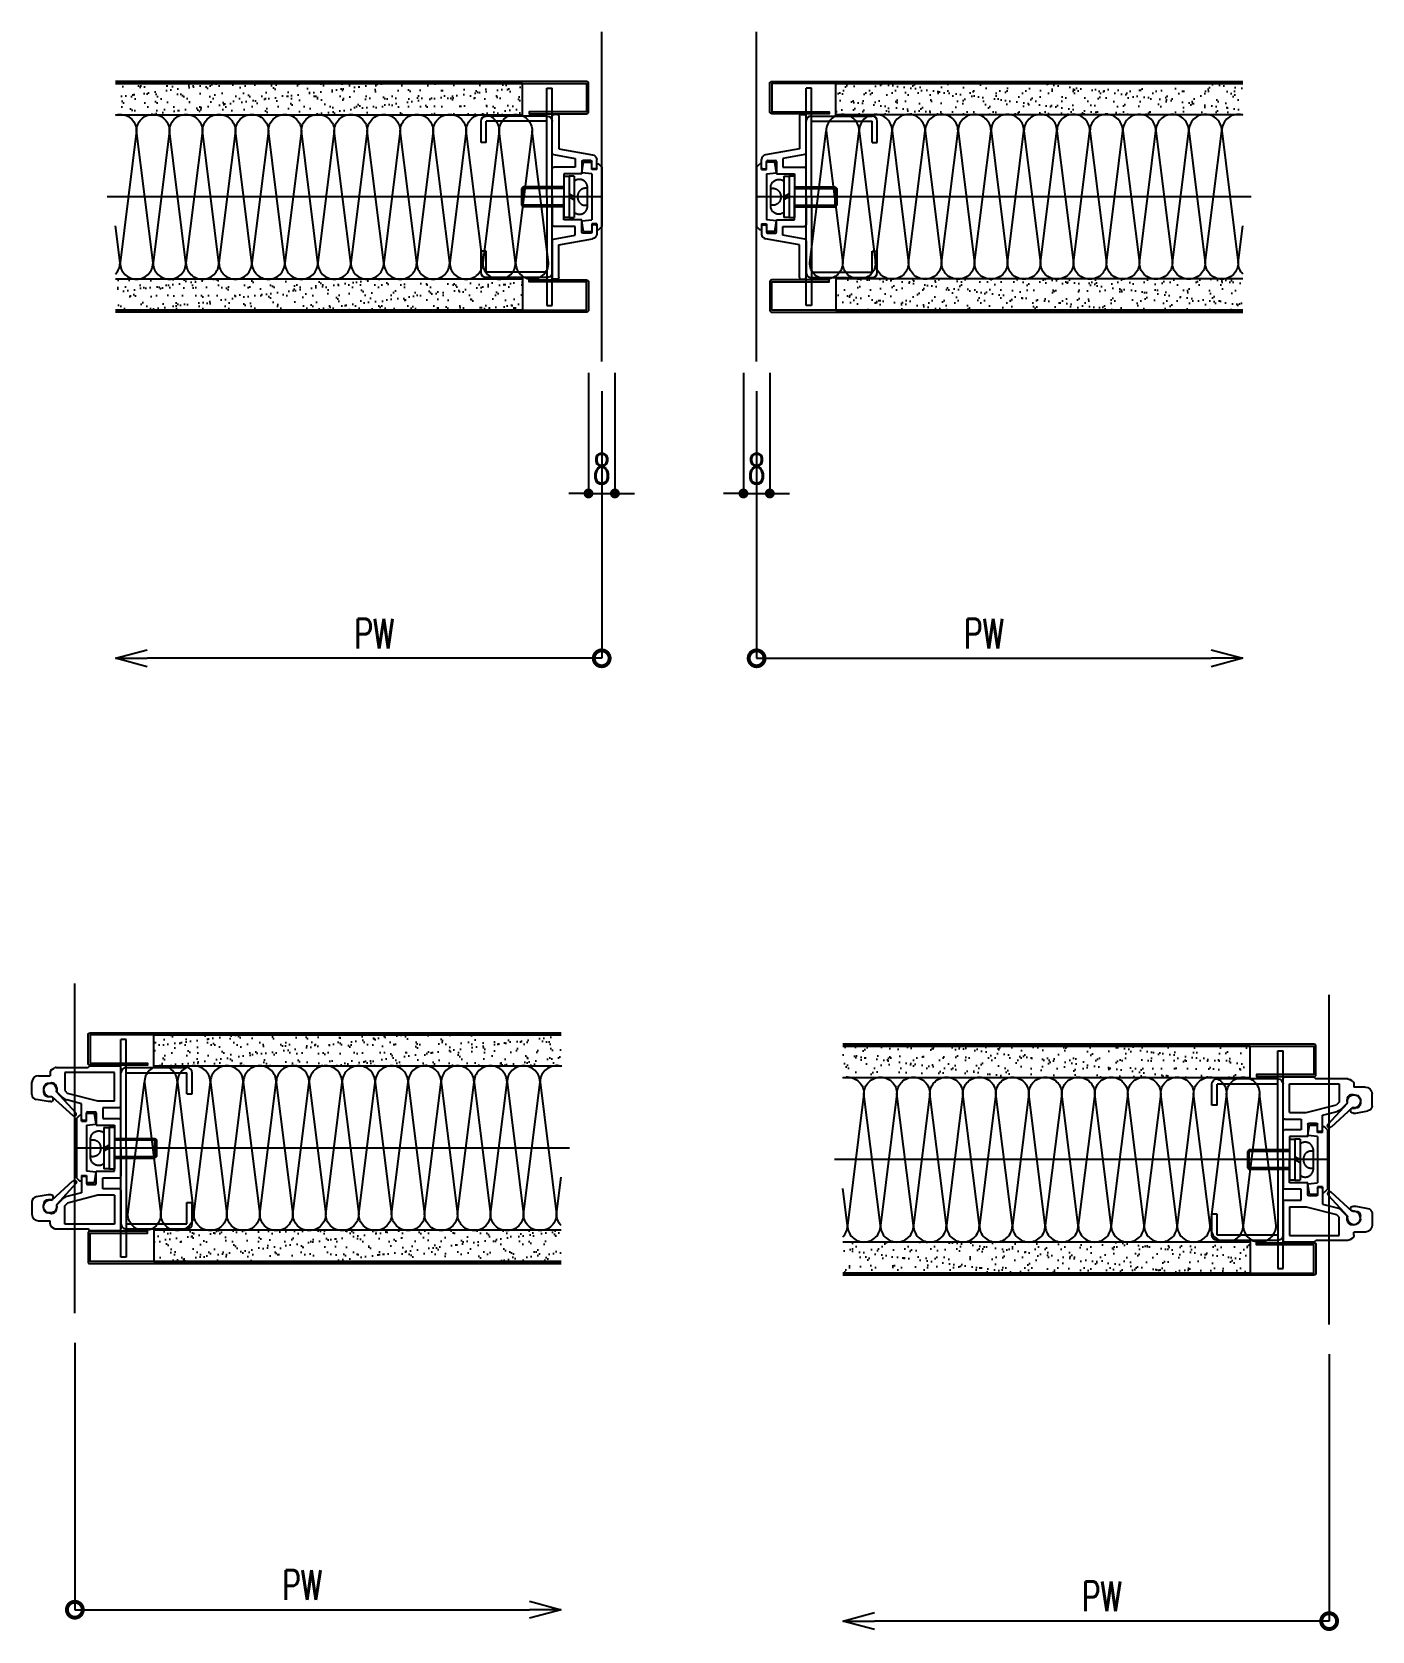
# Model space of a CAD drawing. Extents: x 21 to 47673, y 9 to 26406.
# Drawn here: x 2865.7 to 3272.2, y 21029.5 to 21514.6 of the extents above; entities that cross this region are included whole.
import ezdxf

# ---------------------------------------------------------------- set-up
doc = ezdxf.new("R2010")
doc.units = 0
doc.header["$LTSCALE"] = 10
doc.header["$PDMODE"] = 35
doc.header["$PDSIZE"] = 5
doc.linetypes.add('HIDDEN', pattern=[9.525, 6.35, -3.175])
for name, color, linetype in [('_基準', 1, 'Continuous'), ('_製品', 4, 'Continuous'), ('_製品寸法', 9, 'Continuous')]:
    doc.layers.add(name, color=color, linetype=linetype)
doc.styles.add('OKAMURA', font='simplex8.shx', dxfattribs={"width": 0.7, "bigfont": 'BIGFONT.shx'})
doc.dimstyles.new('OKAMURA-003', dxfattribs={"dimscale": 3, "dimtxt": 3, "dimasz": 1, "dimexe": 0, "dimexo": 3, "dimgap": 1, "dimtad": 1, "dimdec": 3, "dimdsep": 46, "dimtxsty": 'OKAMURA', "dimblk1": 'DOT', "dimblk2": 'DOT', "dimsah": 1, "dimcen": 0, "dimclrd": 9, "dimclre": 9, "dimclrt": 3, "dimadec": 0, "dimazin": 0, "dimtfac": 1, "dimtdec": 3, "dimtix": 1, "dimtmove": 2, "dimatfit": 3, "dimldrblk": 'NONE', "dimfxl": 0, "dimtolj": 1, "dimarcsym": 0})
pattern_1 = [(37.5, (-3475.263, 4866.6654), (-0.160003, 4.8941324), [0, -3.8608, 0, -4.318, 0, -4.1275]), (7.5, (-3475.263, 4866.6654), (4.495233, 7.168251), [0, -2.0828, 0, -3.4798, 0, -1.3335]), (327.5, (-3478.387, 4866.6654), (7.9099237, 0.0143718), [0, -1.27, 0, -4.572, 0, -5.969]), (317.5, (-3478.387, 4866.6654), (7.6355645, 2.229293), [0, -0.635, 0, -2.9972, 0, -3.429])]
pattern_2 = [(37.5, (-3125.263, 4866.6654), (-0.160003, 4.8941324), [0, -3.8608, 0, -4.318, 0, -4.1275]), (7.5, (-3125.263, 4866.6654), (4.495233, 7.168251), [0, -2.0828, 0, -3.4798, 0, -1.3335]), (327.5, (-3128.387, 4866.6654), (7.9099237, 0.014372), [0, -1.27, 0, -4.572, 0, -5.969]), (317.5, (-3128.387, 4866.6654), (7.6355645, 2.229293), [0, -0.635, 0, -2.9972, 0, -3.429])]

# ---------------------------------------------------------------- blocks, each defined once
blk = doc.blocks.new('A$C72ED3FC6')
at = {"layer": '_製品'}
for p, q in [((12.8, 12.5), (14.4, 12.5)), ((12.8, 12.5), (12.8, 0)), ((14.4, 12.5), (14.4, 0)), ((16, 12.5), (14.4, 12.5)), ((16, 12.5), (16, 0)), ((0.5, 9.25), (0, 8.75)), ((12.8, 8.75), (0, 8.75)), ((0, 8.75), (0, 3.75)), ((12.8, 9.25), (0.5, 9.25)), ((0.5, 3.25), (0.5, 9.25)), ((14.4, 7.17), (16, 6.25)), ((14.4, 6.25), (16, 5.33)), ((12.8, 3.75), (0, 3.75)), ((0, 3.75), (0.5, 3.25)), ((12.8, 3.25), (0.5, 3.25)), ((14.4, 0), (12.8, 0)), ((14.4, 0), (16, 0))]:
    blk.add_line(p, q, dxfattribs=at)
at = {"layer": '_製品', "linetype": 'HIDDEN', "ltscale": 0.5}
blk.add_line((20, 3.75), (20, 8.75), dxfattribs=at)
for centre, radius, start, end in [((17.54, 9.05), 2.48, 353.0727, 128.2119), ((19.36, 6.46), 2.37, 74.4113, 185.2), ((19.36, 6.04), 2.37, 174.8002, 285.5887), ((17.54, 3.45), 2.48, 231.7881, 6.9274)]:
    blk.add_arc(centre, radius, start, end, dxfattribs=at)
blk = doc.blocks.new('A$C46606B5D')
at = {"layer": '_製品'}
for p, q in [((0, 17.8), (0.5, 21)), ((0.5, 21), (3, 21)), ((3, 18.75), (3, 21)), ((4.5, 18.75), (4.5, 20.5)), ((4.5, 20.5), (5, 20.5)), ((6, 19.5), (5, 20.5)), ((6, 19.5), (6, 1.5)), ((3, 17.5), (0, 17.8)), ((4.5, 18.75), (3, 18.75)), ((3, 17.5), (3, 3.5)), ((0, 3.2), (3, 3.5)), ((0.5, 0), (0, 3.2)), ((0.5, 0), (3, 0)), ((3, 2.25), (3, 0)), ((4.5, 2.25), (3, 2.25)), ((4.5, 2.25), (4.5, 0.5)), ((4.5, 0.5), (5, 0.5)), ((6, 1.5), (5, 0.5))]:
    blk.add_line(p, q, dxfattribs=at)
blk = doc.blocks.new('A$C79397D4C')
at = {"layer": '_製品'}
for p, q in [((23, 99), (23, 79.15)), ((24, 100), (26, 100)), ((27, 76.64), (27, 99)), ((23, 79.15), (2.48, 75.53)), ((0, 67.6), (0, 72.58)), ((3, 67.6), (3, 71.4)), ((3.6, 72), (8.4, 72)), ((9, 71.4), (9, 64)), ((26.17, 75.65), (13, 73.33)), ((13, 73.33), (13, 68)), ((13, 68), (26, 68)), ((0.6, 67), (2.4, 67)), ((9, 64), (20, 64)), ((20, 64), (20, 50.6)), ((27, 50.6), (27, 67)), ((20, 50.6), (20.6, 50)), ((20, 50.6), (20.6, 50)), ((20, 49.4), (20.6, 50)), ((20, 49.4), (20.6, 50)), ((20, 36), (20, 49.4)), ((27, 50.6), (26.4, 50)), ((27, 50.6), (26.4, 50)), ((27, 49.4), (26.4, 50)), ((27, 49.4), (26.4, 50)), ((27, 49.4), (27, 33)), ((0, 32.4), (0, 27.42)), ((0.6, 33), (2.4, 33)), ((3, 32.4), (3, 28.6)), ((9, 36), (20, 36)), ((9, 28.6), (9, 36)), ((13, 26.67), (13, 32)), ((13, 32), (26, 32)), ((23, 20.85), (2.48, 24.47)), ((3.6, 28), (8.4, 28)), ((26.17, 24.35), (13, 26.67)), ((23, 1), (23, 20.85)), ((27, 23.36), (27, 1)), ((24, 0), (26, 0))]:
    blk.add_line(p, q, dxfattribs=at)
for centre, radius, start, end in [((24, 99), 1, 90, 180), ((26, 99), 1, 0, 90), ((3, 72.58), 3, 100, 180), ((3.6, 71.4), 0.6, 90, 180), ((8.4, 71.4), 0.6, 0, 90), ((26, 67), 1, 0, 90), ((26, 76.64), 1, 280, 0), ((0.6, 67.6), 0.6, 180, 270), ((2.4, 67.6), 0.6, 270, 360), ((0.6, 32.4), 0.6, 90, 180), ((2.4, 32.4), 0.6, 0, 90), ((26, 33), 1, 270, 0), ((3, 27.42), 3, 180, 260), ((3.6, 28.6), 0.6, 180, 270), ((8.4, 28.6), 0.6, 270, 0), ((26, 23.36), 1, 0, 80), ((24, 1), 1, 180, 270), ((26, 1), 1, 270, 0)]:
    blk.add_arc(centre, radius, start, end, dxfattribs=at)
blk = doc.blocks.new('A$C098A5279')
at = {"layer": '_製品'}
for p, q in [((0, 0), (0, 66)), ((1.6, 66), (0, 66)), ((1.6, 33), (1.6, 66)), ((1.6, 57.5), (20, 57.5)), ((1.6, 55.9), (20, 55.9)), ((20, 49.5), (20, 55.9)), ((21.6, 49.5), (21.6, 55.9)), ((20, 49.5), (21.6, 49.5)), ((1.6, 33), (1.6, 0)), ((20, 16.5), (21.6, 16.5)), ((20, 10.1), (20, 16.5)), ((21.6, 10.1), (21.6, 16.5)), ((1.6, 10.1), (20, 10.1)), ((1.6, 8.5), (20, 8.5)), ((1.6, 0), (0, 0))]:
    blk.add_line(p, q, dxfattribs=at)
for centre, start, end in [((1.6, 55.9), 90.001, 180), ((20, 55.9), 0, 90), ((1.6, 10.1), 179.999, 270), ((20, 10.1), 270, 0)]:
    blk.add_arc(centre, 1.6, start, end, dxfattribs=at)
blk = doc.blocks.new('P15UG_BASE00')
at = {"xscale": -1}
blk.add_blockref('A$C098A5279', (-15, -33), dxfattribs=at)
at = {"xscale": -0.5, "yscale": 0.5, "zscale": 0.5}
blk.add_blockref('A$C79397D4C', (-1.5, -25), dxfattribs=at)
at = {"layer": '_製品'}
for name, p in [('A$C46606B5D', (-6, -10.5)), ('A$C72ED3FC6', (-24.3, -6.25))]:
    blk.add_blockref(name, p, dxfattribs=at)
blk = doc.blocks.new('BASE_P15NEUG')
at = {"layer": '_製品'}
h = blk.add_hatch(dxfattribs=at)
h.set_pattern_fill('AR-SAND', color=256, scale=0.1, style=0)
h.set_pattern_definition(pattern_1)
edge = h.paths.add_edge_path()
edge.add_line((-147.5, 24.9), (-24, 24.9))
edge.add_line((-24, 24.9), (-24, 34.4))
edge.add_line((-24, 34.4), (-147.5, 34.4))
h = blk.add_hatch(dxfattribs=at)
h.set_pattern_fill('AR-SAND', color=256, scale=0.1, style=0)
h.set_pattern_definition(pattern_1)
edge = h.paths.add_edge_path()
edge.add_line((-147.5, -24.9), (-24, -24.9))
edge.add_line((-24, -24.9), (-24, -34.4))
edge.add_line((-24, -34.4), (-147.5, -34.4))
for points in [[(-147.5, 34.4), (-4.6, 34.4), (-4.6, 25.8), (-22, 25.8), (-22, 25.2), (-4.6, 25.2, 0.414214), (-4, 25.8), (-4, 34.4, 0.414214), (-4.6, 35), (-147.5, 35)], [(-147.5, 24.8, -0.071068), (-146.1, 25), (-146.1, 25, -0.414214), (-141.1, 20), (-141.1, 20), (-146.1, -20), (-146.1, -20, 0.414214), (-141.1, -25), (-141.1, -25, 0.414214), (-136.1, -20), (-136.1, -20), (-141.1, 20)], [(-141.1, 20), (-141.1, 20, -0.414214), (-136.1, 25), (-136.1, 25, -0.414214), (-131.1, 20), (-131.1, 20), (-136.1, -20), (-136.1, -20, 0.414214), (-131.1, -25), (-131.1, -25, 0.414214), (-126.1, -20), (-126.1, -20), (-131.1, 20)], [(-131.1, 20), (-131.1, 20, -0.414214), (-126.1, 25), (-126.1, 25, -0.414214), (-121.1, 20), (-121.1, 20), (-126.1, -20), (-126.1, -20, 0.414214), (-121.1, -25), (-121.1, -25, 0.414214), (-116.1, -20), (-116.1, -20), (-121.1, 20)], [(-121.1, 20), (-121.1, 20, -0.414214), (-116.1, 25), (-116.1, 25, -0.414214), (-111.1, 20), (-111.1, 20), (-116.1, -20), (-116.1, -20, 0.414214), (-111.1, -25), (-111.1, -25, 0.414214), (-106.1, -20), (-106.1, -20), (-111.1, 20)], [(-111.1, 20), (-111.1, 20, -0.414214), (-106.1, 25), (-106.1, 25, -0.414214), (-101.1, 20), (-101.1, 20), (-106.1, -20), (-106.1, -20, 0.414214), (-101.1, -25), (-101.1, -25, 0.414214), (-96.1, -20), (-96.1, -20), (-101.1, 20)], [(-101.1, 20), (-101.1, 20, -0.414214), (-96.1, 25), (-96.1, 25, -0.414214), (-91.1, 20), (-91.1, 20), (-96.1, -20), (-96.1, -20, 0.414214), (-91.1, -25), (-91.1, -25, 0.414214), (-86.1, -20), (-86.1, -20), (-91.1, 20)], [(-91.1, 20), (-91.1, 20, -0.414214), (-86.1, 25), (-86.1, 25, -0.414214), (-81.1, 20), (-81.1, 20), (-86.1, -20), (-86.1, -20, 0.414214), (-81.1, -25), (-81.1, -25, 0.414214), (-76.1, -20), (-76.1, -20), (-81.1, 20)], [(-81.1, 20), (-81.1, 20, -0.414214), (-76.1, 25), (-76.1, 25, -0.414214), (-71.1, 20), (-71.1, 20), (-76.1, -20), (-76.1, -20, 0.414214), (-71.1, -25), (-71.1, -25, 0.414214), (-66.1, -20), (-66.1, -20), (-71.1, 20)], [(-71.1, 20), (-71.1, 20, -0.414214), (-66.1, 25), (-66.1, 25, -0.414214), (-61.1, 20), (-61.1, 20), (-66.1, -20), (-66.1, -20, 0.414214), (-61.1, -25), (-61.1, -25, 0.414214), (-56.1, -20), (-56.1, -20), (-61.1, 20)], [(-61.1, 20), (-61.1, 20, -0.414214), (-56.1, 25), (-56.1, 25, -0.414214), (-51.1, 20), (-51.1, 20), (-56.1, -20), (-56.1, -20, 0.414214), (-51.1, -25), (-51.1, -25, 0.414214), (-46.1, -20), (-46.1, -20), (-51.1, 20)], [(-51.1, 20), (-51.1, 20, -0.414214), (-46.1, 25), (-46.1, 25, -0.414214), (-41.1, 20), (-41.1, 20), (-46.1, -20), (-46.1, -20, 0.414214), (-41.1, -25), (-41.1, -25, 0.414214), (-36.1, -20), (-36.1, -20), (-41.1, 20)], [(-41.1, 20), (-41.1, 20, -0.414214), (-36.1, 25), (-36.1, 25, -0.414214), (-31.1, 20), (-31.1, 20), (-36.1, -20), (-36.1, -20, 0.414214), (-31.1, -25), (-31.1, -25, 0.414214), (-26.1, -20), (-26.1, -20), (-31.1, 20)], [(-31.1, 20), (-31.1, 20, -0.414214), (-26.1, 25), (-26.1, 25, -0.414214), (-21.1, 20), (-21.1, 20), (-26.1, -20), (-26.1, -20, 0.414214), (-21.1, -25), (-21.1, -25, 0.414214), (-16.1, -20), (-16.1, -20), (-21.1, 20)], [(-147.5, -23.47, 0.194134), (-146.1, -20), (-146.1, -20), (-147.5, -8.8)], [(-147.5, -34.4), (-4.6, -34.4), (-4.6, -25.8), (-22, -25.8), (-22, -25.2), (-4.6, -25.2, -0.414214), (-4, -25.8), (-4, -34.4, -0.414214), (-4.6, -35), (-147.5, -35)]]:
    blk.add_lwpolyline(points, format="xyb", dxfattribs=at)
for points in [[(-147.5, 24.9), (-24, 24.9), (-24, 34.4), (-147.5, 34.4)], [(-147.5, -24.9), (-24, -24.9), (-24, -34.4), (-147.5, -34.4)]]:
    blk.add_lwpolyline(points, dxfattribs=at)
blk.add_blockref('P15UG_BASE00', (0, 0), dxfattribs=at)
blk = doc.blocks.new('_DotSmall')
at = {"color": 0, "const_width": 0.5}
blk.add_lwpolyline([(-0.0625, 0, 1), (0.0625, 0, 1)], format="xyb", close=True, dxfattribs=at)
blk = doc.blocks.new('_Open30')
at = {"color": 0, "linetype": 'ByBlock', "lineweight": -2}
for p, q in [((-1, 0.268), (0, 0)), ((0, 0), (-1, -0.268)), ((0, 0), (-1, 0))]:
    blk.add_line(p, q, dxfattribs=at)
blk = doc.blocks.new('*D453')
at = {"layer": '_製品寸法', "color": 9, "lineweight": -2, "transparency": 16777216}
for p, q in [((0, -59), (0, -140)), ((0, -140), (-137.9, -140))]:
    blk.add_line(p, q, dxfattribs=at)
at = {"layer": 'Defpoints', "color": 0, "transparency": 16777216}
for p in [(-147.5, -35), (0, -50), (-147.5, -140)]:
    blk.add_point(p, dxfattribs=at)
at = {"layer": '_製品寸法', "color": 9, "lineweight": -2, "transparency": 16777216, "xscale": 9.600000000000001, "yscale": 9.600000000000001, "zscale": 9.600000000000001, "rotation": 180}
blk.add_blockref('_Open30', (-147.5, -140), dxfattribs=at)
at = {"layer": '_製品寸法', "color": 9, "lineweight": -2, "transparency": 16777216, "xscale": 9.600000000000001, "yscale": 9.600000000000001, "zscale": 9.600000000000001}
blk.add_blockref('_DotSmall', (0, -140), dxfattribs=at)
at = {"layer": '_製品寸法', "color": 3, "transparency": 16777216, "insert": (-68.95, -132.5), "char_height": 9, "attachment_point": 5, "style": 'OKAMURA'}
blk.add_mtext('\\A1;PW', dxfattribs=at)
blk = doc.blocks.new('_None')
blk = doc.blocks.new('_DOT')
at = {"color": 0, "linetype": 'ByBlock'}
blk.add_line((-0.5, 0), (-1, 0), dxfattribs=at)
at = {"color": 0, "linetype": 'ByBlock', "const_width": 0.5}
blk.add_lwpolyline([(-0.25, 0, 1), (0.25, 0, 1)], format="xyb", close=True, dxfattribs=at)
blk = doc.blocks.new('*D454')
at = {"layer": '_製品寸法', "color": 9, "lineweight": -2, "transparency": 16777216}
for p, q in [((-4, -53.4), (-4, -90)), ((4, -53.4), (4, -90)), ((-7, -90), (-10, -90)), ((-4, -90), (4, -90)), ((7, -90), (10, -90))]:
    blk.add_line(p, q, dxfattribs=at)
at = {"layer": 'Defpoints', "color": 0, "transparency": 16777216}
for p in [(-4, -44.4), (4, -44.4), (4, -90)]:
    blk.add_point(p, dxfattribs=at)
at = {"layer": '_製品寸法', "color": 9, "lineweight": -2, "transparency": 16777216, "xscale": 3, "yscale": 3, "zscale": 3}
blk.add_blockref('_DOT', (-4, -90), dxfattribs=at)
at = {"layer": '_製品寸法', "color": 9, "lineweight": -2, "transparency": 16777216, "xscale": 3, "yscale": 3, "zscale": 3, "rotation": 180}
blk.add_blockref('_DOT', (4, -90), dxfattribs=at)
at = {"layer": '_製品寸法', "color": 3, "transparency": 16777216, "insert": (0, -82.5), "char_height": 9, "attachment_point": 5, "style": 'OKAMURA'}
blk.add_mtext('\\A1;8', dxfattribs=at)
blk = doc.blocks.new('*D458')
at = {"layer": '_製品寸法', "color": 9, "lineweight": -2, "transparency": 16777216}
for p, q in [((0, -59), (0, -140)), ((0, -140), (137.9, -140))]:
    blk.add_line(p, q, dxfattribs=at)
at = {"layer": 'Defpoints', "color": 0, "transparency": 16777216}
for p in [(147.5, -35), (0, -50), (147.5, -140)]:
    blk.add_point(p, dxfattribs=at)
at = {"layer": '_製品寸法', "color": 9, "lineweight": -2, "transparency": 16777216, "xscale": 9.600000000000001, "yscale": 9.600000000000001, "zscale": 9.600000000000001, "rotation": 180}
blk.add_blockref('_DotSmall', (0, -140), dxfattribs=at)
at = {"layer": '_製品寸法', "color": 9, "lineweight": -2, "transparency": 16777216, "xscale": 9.600000000000001, "yscale": 9.600000000000001, "zscale": 9.600000000000001}
blk.add_blockref('_Open30', (147.5, -140), dxfattribs=at)
at = {"layer": '_製品寸法', "color": 3, "transparency": 16777216, "insert": (68.95, -132.5), "char_height": 9, "attachment_point": 5, "style": 'OKAMURA'}
blk.add_mtext('\\A1;PW', dxfattribs=at)
blk = doc.blocks.new('*D459')
at = {"layer": '_製品寸法', "color": 9, "lineweight": -2, "transparency": 16777216}
for p, q in [((-4, -53.4), (-4, -90)), ((4, -53.4), (4, -90)), ((-7, -90), (-10, -90)), ((-4, -90), (4, -90)), ((7, -90), (10, -90))]:
    blk.add_line(p, q, dxfattribs=at)
at = {"layer": 'Defpoints', "color": 0, "transparency": 16777216}
for p in [(-4, -44.4), (4, -44.4), (4, -90)]:
    blk.add_point(p, dxfattribs=at)
at = {"layer": '_製品寸法', "color": 9, "lineweight": -2, "transparency": 16777216, "xscale": 3, "yscale": 3, "zscale": 3}
blk.add_blockref('_DOT', (-4, -90), dxfattribs=at)
at = {"layer": '_製品寸法', "color": 9, "lineweight": -2, "transparency": 16777216, "xscale": 3, "yscale": 3, "zscale": 3, "rotation": 180}
blk.add_blockref('_DOT', (4, -90), dxfattribs=at)
at = {"layer": '_製品寸法', "color": 3, "transparency": 16777216, "insert": (0, -82.5), "char_height": 9, "attachment_point": 5, "style": 'OKAMURA'}
blk.add_mtext('\\A1;8', dxfattribs=at)
blk = doc.blocks.new('A$C32CB7D14')
at = {"layer": '_製品'}
for p, q in [((0, 19.5), (1, 20.5)), ((0, 19.5), (0, 1.5)), ((1.5, 20.5), (1, 20.5)), ((1.5, 18.75), (1.5, 20.5)), ((3, 18.75), (3, 21)), ((5.5, 21), (3, 21)), ((6, 17.8), (5.5, 21)), ((1.5, 18.75), (3, 18.75)), ((3, 17.5), (6, 17.8)), ((3, 17.5), (3, 3.5)), ((0, 1.5), (1, 0.5)), ((1.5, 0.5), (1, 0.5)), ((1.5, 2.25), (1.5, 0.5)), ((1.5, 2.25), (3, 2.25)), ((6, 3.2), (3, 3.5)), ((3, 2.25), (3, 0)), ((5.5, 0), (6, 3.2)), ((5.5, 0), (3, 0))]:
    blk.add_line(p, q, dxfattribs=at)
blk = doc.blocks.new('A$C47657887')
at = {"layer": '_製品'}
for p, q in [((2.51, 6.02), (8.92, 0.18)), ((9.77, 1.02), (3.93, 7.44))]:
    blk.add_line(p, q, dxfattribs=at)
for centre, radius, start, end in [((1.99, 7.95), 2, 345.1323, 284.8682), ((9.35, 0.6), 0.6, 225, 45)]:
    blk.add_arc(centre, radius, start, end, dxfattribs=at)
blk = doc.blocks.new('P15US_BASE00')
at = {"layer": '_製品'}
for p, q in [((-7.55, 23.8), (-6.75, 24.33)), ((-6.2, 24.5), (3.5, 24.5)), ((3.91, 24.91), (3.5, 24.5)), ((4.12, 25), (13, 25)), ((13.5, 12.77), (13.5, 24.5)), ((-13.5, 16.26), (-13.5, 20)), ((-11.5, 22), (-8, 22)), ((-7.76, 19.77), (-8.76, 19.59)), ((-8, 22.96), (-8, 22)), ((11.5, 23), (-3.5, 23)), ((-3.5, 23), (-3.5, 17.47)), ((11.5, 14.27), (11.5, 23)), ((-8.61, 14.14), (-12.26, 14.78)), ((-10, 18.11), (-10, 17.14)), ((-7.75, 15.64), (-8.5, 15.64)), ((-6, 18.29), (-6, 17.14)), ((-6, 17.14), (-4.29, 15.43)), ((-3.5, 17.47), (-2.68, 16.65)), ((1.5, 13.5), (-2.92, 14.64)), ((6.5, 14.27), (-2.68, 16.65)), ((-7.75, 14.14), (-8.61, 14.14)), ((1.5, 8.8), (1.5, 13.5)), ((3, 8.8), (3, 10.7)), ((3.3, 11), (5.7, 11)), ((6, 10.7), (6, 7)), ((11.5, 14.27), (6.5, 14.27)), ((8, 12.27), (8, 9)), ((13, 12.27), (8, 12.27)), ((1.8, 8.5), (2.7, 8.5)), ((6, 7), (11.5, 7)), ((8, 9), (13, 9)), ((11.5, 7), (11.5, 0.3)), ((13.5, 0.3), (13.5, 8.5)), ((11.5, 0.3), (11.8, 0)), ((11.5, -0.3), (11.8, 0)), ((13.5, 0.3), (13.2, 0)), ((13.2, 0), (13.5, -0.3)), ((11.5, -7), (11.5, -0.3)), ((13.5, -0.3), (13.5, -8.5)), ((1.5, -8.8), (1.5, -13.5)), ((1.8, -8.5), (2.7, -8.5)), ((3, -8.8), (3, -10.7)), ((6, -7), (11.5, -7)), ((6, -10.7), (6, -7)), ((8, -9), (13, -9)), ((8, -12.27), (8, -9)), ((-8.61, -14.14), (-12.26, -14.78)), ((-7.75, -14.14), (-8.61, -14.14)), ((1.5, -13.5), (-2.92, -14.64)), ((6.5, -14.27), (-2.68, -16.65)), ((3.3, -11), (5.7, -11)), ((11.5, -14.27), (6.5, -14.27)), ((13, -12.27), (8, -12.27)), ((11.5, -14.27), (11.5, -23)), ((13.5, -12.77), (13.5, -24.5)), ((13.5, -12.77), (13.5, -24.5)), ((-13.5, -16.26), (-13.5, -20)), ((-10, -18.11), (-10, -17.14)), ((-7.75, -15.64), (-8.5, -15.64)), ((-6, -17.14), (-4.29, -15.43)), ((-6, -18.29), (-6, -17.14)), ((-3.5, -17.47), (-2.68, -16.65)), ((-3.5, -23), (-3.5, -17.47)), ((-11.5, -22), (-8, -22)), ((-7.76, -19.77), (-8.76, -19.59)), ((-8, -22.96), (-8, -22)), ((-7.55, -23.8), (-6.75, -24.33)), ((11.5, -23), (-3.5, -23)), ((-6.2, -24.5), (3.5, -24.5)), ((3.91, -24.91), (3.5, -24.5)), ((4.12, -25), (13, -25))]:
    blk.add_line(p, q, dxfattribs=at)
for centre, radius, start, end in [((-6.2, 23.5), 1, 90, 123.6901), ((4.12, 24.7), 0.3, 90, 135), ((13, 24.5), 0.5, 0, 90), ((-11.5, 20), 2, 90, 180), ((-8.5, 18.11), 1.5, 100, 180), ((-7, 22.96), 1, 123.6901, 180), ((-7.5, 18.29), 1.5, 0, 100), ((-12, 16.26), 1.5, 180, 260), ((-8.5, 17.14), 1.5, 180, 270), ((-7.75, 14.89), 0.75, 270, 90), ((-2.17, 17.55), 3, 225, 255.5), ((3.3, 10.7), 0.3, 90, 180), ((5.7, 10.7), 0.3, 0, 90), ((13, 12.77), 0.5, 270, 0), ((1.8, 8.8), 0.3, 180, 270), ((2.7, 8.8), 0.3, 270, 0), ((13, 8.5), 0.5, 0, 90), ((1.8, -8.8), 0.3, 90, 180), ((2.7, -8.8), 0.3, 0, 90), ((13, -8.5), 0.5, 270, 0), ((-7.75, -14.89), 0.75, 270, 90), ((3.3, -10.7), 0.3, 180, 270), ((5.7, -10.7), 0.3, 270, 360), ((13, -12.77), 0.5, 0, 90), ((-12, -16.26), 1.5, 100, 180), ((-8.5, -17.14), 1.5, 90, 180), ((-8.5, -18.11), 1.5, 180, 260), ((-7.5, -18.29), 1.5, 260, 360), ((-2.17, -17.55), 3, 104.5, 135), ((-11.5, -20), 2, 180, 270), ((-7, -22.96), 1, 180, 236.3099), ((-6.2, -23.5), 1, 236.3099, 270), ((4.12, -24.7), 0.3, 225, 270), ((13, -24.5), 0.5, 270, 0)]:
    blk.add_arc(centre, radius, start, end, dxfattribs=at)
for name, p in [('A$C098A5279', (13.5, -33)), ('A$C47657887', (-9.98, 9.71)), ('A$C32CB7D14', (0, -10.5))]:
    blk.add_blockref(name, p, dxfattribs=at)
at = {"layer": '_製品', "xscale": -1}
blk.add_blockref('A$C72ED3FC6', (24.3, -6.25), dxfattribs=at)
at = {"layer": '_製品', "xscale": -1, "rotation": 180}
blk.add_blockref('A$C47657887', (-9.98, -9.71), dxfattribs=at)
blk = doc.blocks.new('*U309')
at = {"layer": '_製品'}
h = blk.add_hatch(dxfattribs=at)
h.set_pattern_fill('AR-SAND', color=256, scale=0.1, style=0)
h.set_pattern_definition(pattern_2)
edge = h.paths.add_edge_path()
edge.add_line((-2.5, 24.9), (-126, 24.9))
edge.add_line((-126, 24.9), (-126, 34.4))
edge.add_line((-126, 34.4), (-2.5, 34.4))
h = blk.add_hatch(dxfattribs=at)
h.set_pattern_fill('AR-SAND', color=256, scale=0.1, style=0)
h.set_pattern_definition(pattern_2)
edge = h.paths.add_edge_path()
edge.add_line((-2.5, -24.9), (-126, -24.9))
edge.add_line((-126, -24.9), (-126, -34.4))
edge.add_line((-126, -34.4), (-2.5, -34.4))
for points in [[(-2.5, 34.4), (-145.4, 34.4), (-145.4, 25.8), (-128, 25.8), (-128, 25.2), (-145.4, 25.2, -0.414214), (-146, 25.8), (-146, 34.4, -0.414214), (-145.4, 35), (-2.5, 35)], [(-118.9, 20), (-118.9, 20, 0.414214), (-123.9, 25), (-123.9, 25, 0.414214), (-128.9, 20), (-128.9, 20), (-123.9, -20), (-123.9, -20, -0.414214), (-128.9, -25), (-128.9, -25, -0.414214), (-133.9, -20), (-133.9, -20), (-128.9, 20)], [(-108.9, 20), (-108.9, 20, 0.414214), (-113.9, 25), (-113.9, 25, 0.414214), (-118.9, 20), (-118.9, 20), (-113.9, -20), (-113.9, -20, -0.414214), (-118.9, -25), (-118.9, -25, -0.414214), (-123.9, -20), (-123.9, -20), (-118.9, 20)], [(-98.9, 20), (-98.9, 20, 0.414214), (-103.9, 25), (-103.9, 25, 0.414214), (-108.9, 20), (-108.9, 20), (-103.9, -20), (-103.9, -20, -0.414214), (-108.9, -25), (-108.9, -25, -0.414214), (-113.9, -20), (-113.9, -20), (-108.9, 20)], [(-88.9, 20), (-88.9, 20, 0.414214), (-93.9, 25), (-93.9, 25, 0.414214), (-98.9, 20), (-98.9, 20), (-93.9, -20), (-93.9, -20, -0.414214), (-98.9, -25), (-98.9, -25, -0.414214), (-103.9, -20), (-103.9, -20), (-98.9, 20)], [(-78.9, 20), (-78.9, 20, 0.414214), (-83.9, 25), (-83.9, 25, 0.414214), (-88.9, 20), (-88.9, 20), (-83.9, -20), (-83.9, -20, -0.414214), (-88.9, -25), (-88.9, -25, -0.414214), (-93.9, -20), (-93.9, -20), (-88.9, 20)], [(-68.9, 20), (-68.9, 20, 0.414214), (-73.9, 25), (-73.9, 25, 0.414214), (-78.9, 20), (-78.9, 20), (-73.9, -20), (-73.9, -20, -0.414214), (-78.9, -25), (-78.9, -25, -0.414214), (-83.9, -20), (-83.9, -20), (-78.9, 20)], [(-58.9, 20), (-58.9, 20, 0.414214), (-63.9, 25), (-63.9, 25, 0.414214), (-68.9, 20), (-68.9, 20), (-63.9, -20), (-63.9, -20, -0.414214), (-68.9, -25), (-68.9, -25, -0.414214), (-73.9, -20), (-73.9, -20), (-68.9, 20)], [(-48.9, 20), (-48.9, 20, 0.414214), (-53.9, 25), (-53.9, 25, 0.414214), (-58.9, 20), (-58.9, 20), (-53.9, -20), (-53.9, -20, -0.414214), (-58.9, -25), (-58.9, -25, -0.414214), (-63.9, -20), (-63.9, -20), (-58.9, 20)], [(-38.9, 20), (-38.9, 20, 0.414214), (-43.9, 25), (-43.9, 25, 0.414214), (-48.9, 20), (-48.9, 20), (-43.9, -20), (-43.9, -20, -0.414214), (-48.9, -25), (-48.9, -25, -0.414214), (-53.9, -20), (-53.9, -20), (-48.9, 20)], [(-28.9, 20), (-28.9, 20, 0.414214), (-33.9, 25), (-33.9, 25, 0.414214), (-38.9, 20), (-38.9, 20), (-33.9, -20), (-33.9, -20, -0.414214), (-38.9, -25), (-38.9, -25, -0.414214), (-43.9, -20), (-43.9, -20), (-38.9, 20)], [(-18.9, 20), (-18.9, 20, 0.414214), (-23.9, 25), (-23.9, 25, 0.414214), (-28.9, 20), (-28.9, 20), (-23.9, -20), (-23.9, -20, -0.414214), (-28.9, -25), (-28.9, -25, -0.414214), (-33.9, -20), (-33.9, -20), (-28.9, 20)], [(-8.9, 20), (-8.9, 20, 0.414214), (-13.9, 25), (-13.9, 25, 0.414214), (-18.9, 20), (-18.9, 20), (-13.9, -20), (-13.9, -20, -0.414214), (-18.9, -25), (-18.9, -25, -0.414214), (-23.9, -20), (-23.9, -20), (-18.9, 20)], [(-2.5, 24.8, 0.071068), (-3.9, 25), (-3.9, 25, 0.414214), (-8.9, 20), (-8.9, 20), (-3.9, -20), (-3.9, -20, -0.414214), (-8.9, -25), (-8.9, -25, -0.414214), (-13.9, -20), (-13.9, -20), (-8.9, 20)], [(-2.5, -23.47, -0.194134), (-3.9, -20), (-3.9, -20), (-2.5, -8.8)], [(-2.5, -34.4), (-145.4, -34.4), (-145.4, -25.8), (-128, -25.8), (-128, -25.2), (-145.4, -25.2, 0.414214), (-146, -25.8), (-146, -34.4, 0.414214), (-145.4, -35), (-2.5, -35)]]:
    blk.add_lwpolyline(points, format="xyb", dxfattribs=at)
for points in [[(-2.5, 24.9), (-126, 24.9), (-126, 34.4), (-2.5, 34.4)], [(-2.5, -24.9), (-126, -24.9), (-126, -34.4), (-2.5, -34.4)]]:
    blk.add_lwpolyline(points, dxfattribs=at)
blk.add_blockref('P15US_BASE00', (-149.5, 0), dxfattribs=at)
blk = doc.blocks.new('*D352')
at = {"layer": '_製品寸法', "color": 9, "lineweight": -2, "transparency": 16777216}
for p, q in [((-150, -59), (-150, -140)), ((-150, -140), (-12.1, -140))]:
    blk.add_line(p, q, dxfattribs=at)
at = {"layer": 'Defpoints', "color": 0, "transparency": 16777216}
for p in [(-2.5, -35), (-150, -50), (-2.5, -140)]:
    blk.add_point(p, dxfattribs=at)
at = {"layer": '_製品寸法', "color": 9, "lineweight": -2, "transparency": 16777216, "xscale": 9.600000000000001, "yscale": 9.600000000000001, "zscale": 9.600000000000001, "rotation": 180}
blk.add_blockref('_DotSmall', (-150, -140), dxfattribs=at)
at = {"layer": '_製品寸法', "color": 9, "lineweight": -2, "transparency": 16777216, "xscale": 9.600000000000001, "yscale": 9.600000000000001, "zscale": 9.600000000000001}
blk.add_blockref('_Open30', (-2.5, -140), dxfattribs=at)
at = {"layer": '_製品寸法', "color": 3, "transparency": 16777216, "insert": (-81.05, -132.5), "char_height": 9, "attachment_point": 5, "style": 'OKAMURA'}
blk.add_mtext('\\A1;PW', dxfattribs=at)
blk = doc.blocks.new('*D355')
at = {"layer": '_製品寸法', "color": 9, "lineweight": -2, "transparency": 16777216}
for p, q in [((150, -59), (150, -140)), ((150, -140), (12.1, -140))]:
    blk.add_line(p, q, dxfattribs=at)
at = {"layer": 'Defpoints', "color": 0, "transparency": 16777216}
for p in [(2.5, -35), (150, -50), (2.5, -140)]:
    blk.add_point(p, dxfattribs=at)
at = {"layer": '_製品寸法', "color": 9, "lineweight": -2, "transparency": 16777216, "xscale": 9.600000000000001, "yscale": 9.600000000000001, "zscale": 9.600000000000001, "rotation": 180}
blk.add_blockref('_Open30', (2.5, -140), dxfattribs=at)
at = {"layer": '_製品寸法', "color": 9, "lineweight": -2, "transparency": 16777216, "xscale": 9.600000000000001, "yscale": 9.600000000000001, "zscale": 9.600000000000001}
blk.add_blockref('_DotSmall', (150, -140), dxfattribs=at)
at = {"layer": '_製品寸法', "color": 3, "transparency": 16777216, "insert": (81.05, -132.5), "char_height": 9, "attachment_point": 5, "style": 'OKAMURA'}
blk.add_mtext('\\A1;PW', dxfattribs=at)
blk = doc.blocks.new('*U452')
at = {"layer": '_基準'}
for p, q in [((0, -50), (0, 50)), ((0, 0), (-150, 0))]:
    blk.add_line(p, q, dxfattribs=at)
at = {"layer": '_製品'}
blk.add_blockref('BASE_P15NEUG', (0, 0), dxfattribs=at)
at = {"layer": '_製品寸法'}
dim = blk.add_linear_dim(base=(-147.5, -140), p1=(0, -50), p2=(-147.5, -35), angle=180, text='PW', dimstyle='OKAMURA-003', override={"dimasz": 3.2, "dimblk1": 'DotSmall', "dimblk2": 'Open30', "dimse2": 1}, dxfattribs=at)
dim.commit()
dim.dimension.update_dxf_attribs({"geometry": '*D453', "text_midpoint": (-68.95, -132.5)})
dim = blk.add_linear_dim(base=(4, -90), p1=(-4, -44.4), p2=(4, -44.4), dimstyle='OKAMURA-003', dxfattribs=at)
dim.commit()
dim.dimension.update_dxf_attribs({"geometry": '*D454', "text_midpoint": (0, -82.5)})
blk = doc.blocks.new('*U457')
at = {"layer": '_基準'}
for p, q in [((0, -50), (0, 50)), ((150, 0), (0, 0))]:
    blk.add_line(p, q, dxfattribs=at)
at = {"xscale": -1, "zscale": 0.03937007874015748}
blk.add_blockref('BASE_P15NEUG', (0, 0), dxfattribs=at)
at = {"layer": '_製品寸法'}
dim = blk.add_linear_dim(base=(147.5, -140), p1=(0, -50), p2=(147.5, -35), text='PW', dimstyle='OKAMURA-003', override={"dimasz": 3.2, "dimblk1": 'DotSmall', "dimblk2": 'Open30', "dimse2": 1}, dxfattribs=at)
dim.commit()
dim.dimension.update_dxf_attribs({"geometry": '*D458', "text_midpoint": (68.95, -132.5)})
dim = blk.add_linear_dim(base=(4, -90), p1=(-4, -44.4), p2=(4, -44.4), dimstyle='OKAMURA-003', dxfattribs=at)
dim.commit()
dim.dimension.update_dxf_attribs({"geometry": '*D459', "text_midpoint": (0, -82.5)})
blk = doc.blocks.new('*U351')
at = {"layer": '_基準'}
for p, q in [((-150, -50), (-150, 50)), ((0, 0), (-150, 0))]:
    blk.add_line(p, q, dxfattribs=at)
at = {"layer": '_製品'}
blk.add_blockref('*U309', (0, 0), dxfattribs=at)
at = {"layer": '_製品寸法'}
dim = blk.add_linear_dim(base=(-2.5, -140), p1=(-150, -50), p2=(-2.5, -35), text='PW', dimstyle='OKAMURA-003', override={"dimasz": 3.2, "dimblk1": 'DotSmall', "dimblk2": 'Open30', "dimse2": 1}, dxfattribs=at)
dim.commit()
dim.dimension.update_dxf_attribs({"geometry": '*D352', "text_midpoint": (-81.05, -132.5)})
blk = doc.blocks.new('*U354')
at = {"layer": '_基準'}
for p, q in [((150, -50), (150, 50)), ((150, 0), (0, 0))]:
    blk.add_line(p, q, dxfattribs=at)
at = {"xscale": -1, "zscale": 0.03937007874015748}
blk.add_blockref('*U309', (0, 0), dxfattribs=at)
at = {"layer": '_製品寸法'}
dim = blk.add_linear_dim(base=(2.5, -140), p1=(150, -50), p2=(2.5, -35), angle=180, text='PW', dimstyle='OKAMURA-003', override={"dimasz": 3.2, "dimblk1": 'DotSmall', "dimblk2": 'Open30', "dimse2": 1}, dxfattribs=at)
dim.commit()
dim.dimension.update_dxf_attribs({"geometry": '*D355', "text_midpoint": (81.05, -132.5)})

msp = doc.modelspace()

# ---------------------------------------------------------------- block references
for name, p in [('*U452', (3038.5176, 21464.6021)), ('*U457', (3085.516, 21464.6021)), ('*U351', (3028.7083, 21175.9785)), ('*U354', (3109.1855, 21172.5196))]:
    msp.add_blockref(name, p)

doc.saveas('drawing.dxf')
